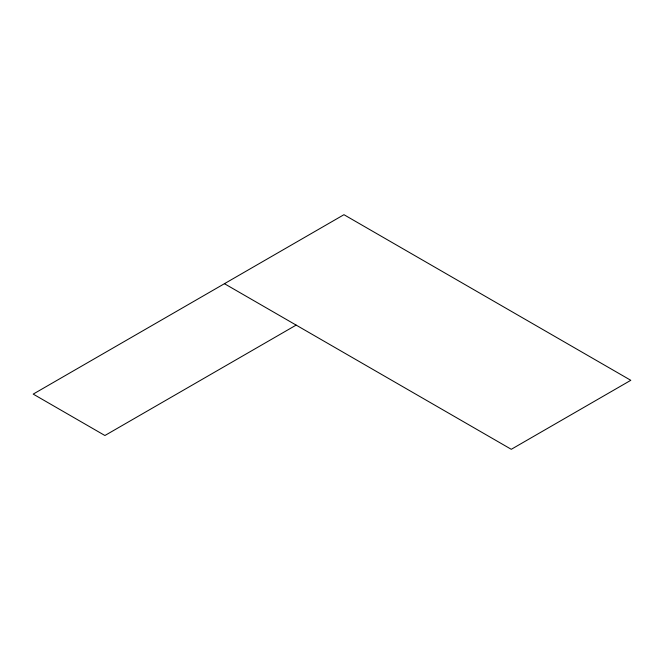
<?xml version="1.0" encoding="UTF-8"?>
<svg xmlns="http://www.w3.org/2000/svg" width="664" height="664" viewBox="0 0 664 664"><rect width="100%" height="100%" fill="white"/><g stroke="black" fill="none" stroke-linecap="round" stroke-linejoin="round"><path stroke-width="1" d="M296.144 325.103L104.912 435.509L33.2 394.101L343.952 214.696L630.8 380.306L511.28 449.304L224.432 283.694"/></g></svg>
